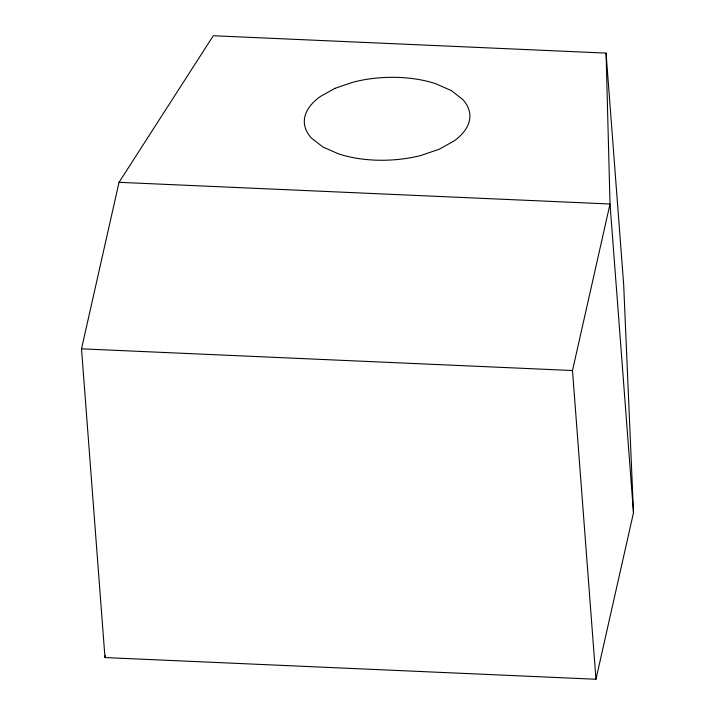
<?xml version="1.0" encoding="UTF-8"?>
<svg xmlns="http://www.w3.org/2000/svg" width="715" height="715" viewBox="0 0 715 715"><rect width="100%" height="100%" fill="white"/><g stroke="black" fill="none" stroke-linecap="round" stroke-linejoin="round"><path stroke-width="1.07" d="M81.51 348.831L119.039 182.316L213.285 35.75L606.07 53.098L623.677 284.65L633.49 512.735L595.961 679.25L104.98 657.568L81.51 348.831L572.492 370.522L610.02 204.007L606.07 53.098M104.98 657.568L105.471 655.387M119.039 182.316L610.02 204.007L633.49 512.735M572.492 370.522L595.961 679.25M334.924 88.356L320.07 96.686A84.915 41.845 -2.3 0 0 311.508 138.129L322.831 146.959L338.526 153.877A81.876 40.353 -2.3 0 0 420.867 155.486L439.278 149.229L454.141 140.9A84.915 41.845 -2.3 0 0 462.694 99.457L451.38 90.617L435.685 83.7A81.876 40.353 -2.3 0 0 353.344 82.1L334.924 88.356"/></g></svg>
